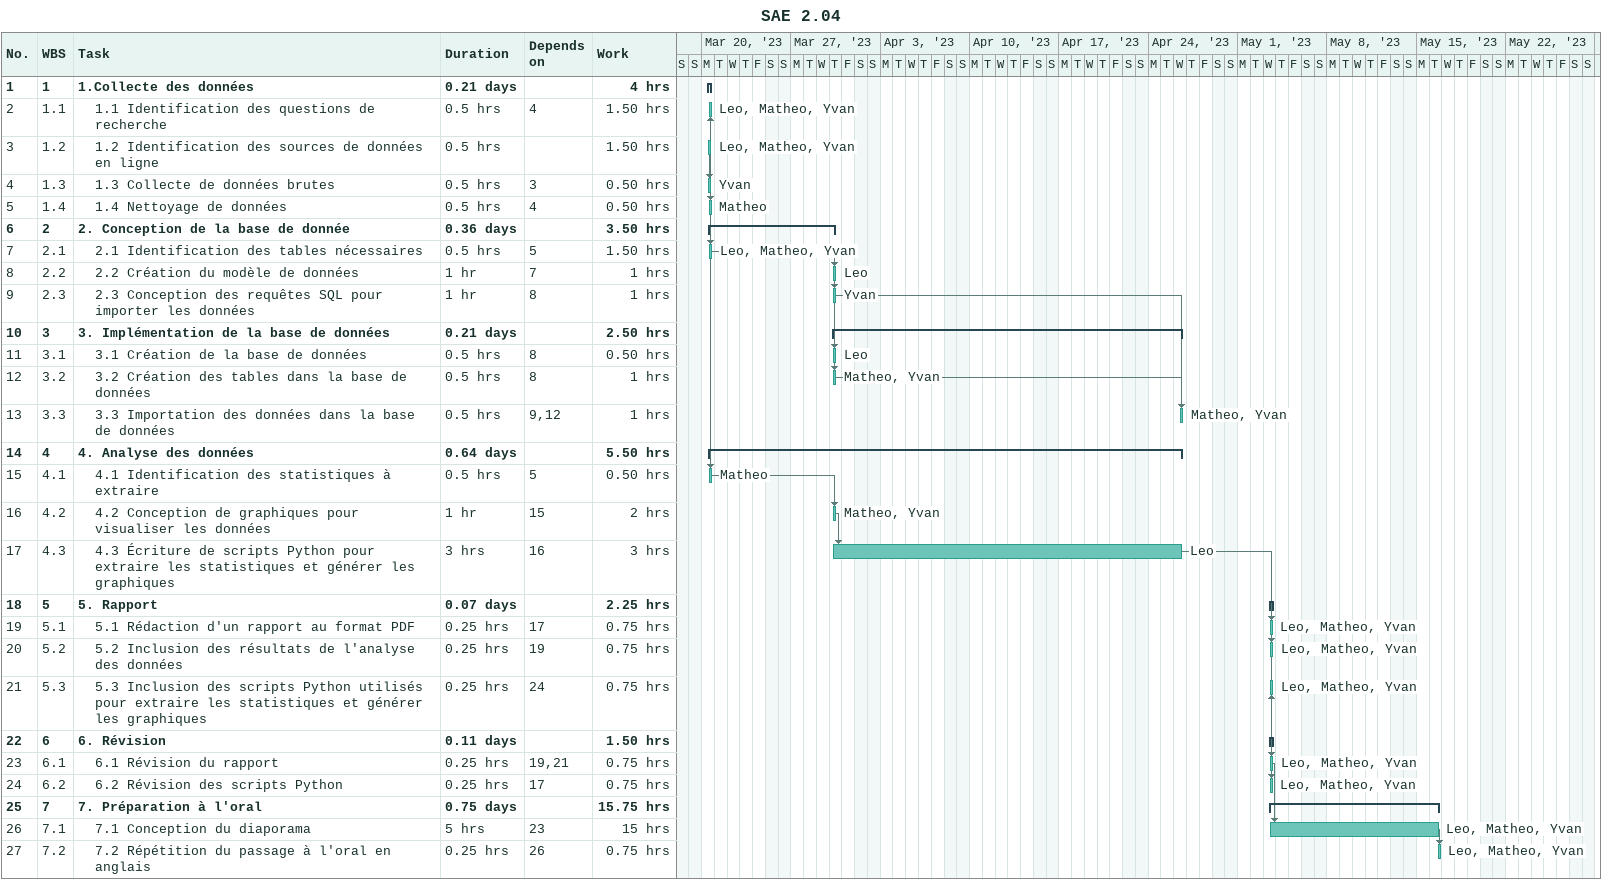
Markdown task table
SAE 2.04

| ID | WBS | Task | Duration | Start | Finish | Predecessors | Resources | Work (h) |
|---|---|---|---|---|---|---|---|---|
| 1 | 1 | **1.Collecte des données** | 0.21d | 2023-03-20 | 2023-03-20 |  |  | 4 |
| 2 | 1.1 | 1.1 Identification des questions de recherche | 0.5h | 2023-03-20 | 2023-03-20 | 4 | Leo, Matheo, Yvan | 1.50 |
| 3 | 1.2 | 1.2 Identification des sources de données en ligne | 0.5h | 2023-03-20 | 2023-03-20 |  | Leo, Matheo, Yvan | 1.50 |
| 4 | 1.3 | 1.3 Collecte de données brutes | 0.5h | 2023-03-20 | 2023-03-20 | 3 | Yvan | 0.50 |
| 5 | 1.4 | 1.4 Nettoyage de données | 0.5h | 2023-03-20 | 2023-03-20 | 4 | Matheo | 0.50 |
| 6 | 2 | **2. Conception de la base de donnée** | 0.36d | 2023-03-20 | 2023-03-30 |  |  | 3.50 |
| 7 | 2.1 | 2.1 Identification des tables nécessaires | 0.5h | 2023-03-20 | 2023-03-20 | 5 | Leo, Matheo, Yvan | 1.50 |
| 8 | 2.2 | 2.2 Création du modèle de données | 1h | 2023-03-30 | 2023-03-30 | 7 | Leo | 1 |
| 9 | 2.3 | 2.3 Conception des requêtes SQL pour importer les données | 1h | 2023-03-30 | 2023-03-30 | 8 | Yvan | 1 |
| 10 | 3 | **3. Implémentation de la base de données** | 0.21d | 2023-03-30 | 2023-04-26 |  |  | 2.50 |
| 11 | 3.1 | 3.1 Création de la base de données | 0.5h | 2023-03-30 | 2023-03-30 | 8 | Leo | 0.50 |
| 12 | 3.2 | 3.2 Création des tables dans la base de données | 0.5h | 2023-03-30 | 2023-03-30 | 8 | Matheo, Yvan | 1 |
| 13 | 3.3 | 3.3 Importation des données dans la base de données | 0.5h | 2023-04-26 | 2023-04-26 | 9, 12 | Matheo, Yvan | 1 |
| 14 | 4 | **4. Analyse des données** | 0.64d | 2023-03-20 | 2023-04-26 |  |  | 5.50 |
| 15 | 4.1 | 4.1 Identification des statistiques à extraire | 0.5h | 2023-03-20 | 2023-03-20 | 5 | Matheo | 0.50 |
| 16 | 4.2 | 4.2 Conception de graphiques pour visualiser les données | 1h | 2023-03-30 | 2023-03-30 | 15 | Matheo, Yvan | 2 |
| 17 | 4.3 | 4.3 Écriture de scripts Python pour extraire les statistiques et générer les graphiques | 3h | 2023-03-30 | 2023-04-26 | 16 | Leo | 3 |
| 18 | 5 | **5. Rapport** | 0.07d | 2023-05-03 | 2023-05-03 |  |  | 2.25 |
| 19 | 5.1 | 5.1 Rédaction d'un rapport au format PDF | 0.25h | 2023-05-03 | 2023-05-03 | 17 | Leo, Matheo, Yvan | 0.75 |
| 20 | 5.2 | 5.2 Inclusion des résultats de l'analyse des données | 0.25h | 2023-05-03 | 2023-05-03 | 19 | Leo, Matheo, Yvan | 0.75 |
| 21 | 5.3 | 5.3 Inclusion des scripts Python utilisés pour extraire les statistiques et générer les graphiques | 0.25h | 2023-05-03 | 2023-05-03 | 24 | Leo, Matheo, Yvan | 0.75 |
| 22 | 6 | **6. Révision** | 0.11d | 2023-05-03 | 2023-05-03 |  |  | 1.50 |
| 23 | 6.1 | 6.1 Révision du rapport | 0.25h | 2023-05-03 | 2023-05-03 | 19, 21 | Leo, Matheo, Yvan | 0.75 |
| 24 | 6.2 | 6.2 Révision des scripts Python | 0.25h | 2023-05-03 | 2023-05-03 | 17 | Leo, Matheo, Yvan | 0.75 |
| 25 | 7 | **7. Préparation à l'oral** | 0.75d | 2023-05-03 | 2023-05-16 |  |  | 15.75 |
| 26 | 7.1 | 7.1 Conception du diaporama | 5h | 2023-05-03 | 2023-05-16 | 23 | Leo, Matheo, Yvan | 15 |
| 27 | 7.2 | 7.2 Répétition du passage à l'oral en anglais | 0.25h | 2023-05-16 | 2023-05-16 | 26 | Leo, Matheo, Yvan | 0.75 |
